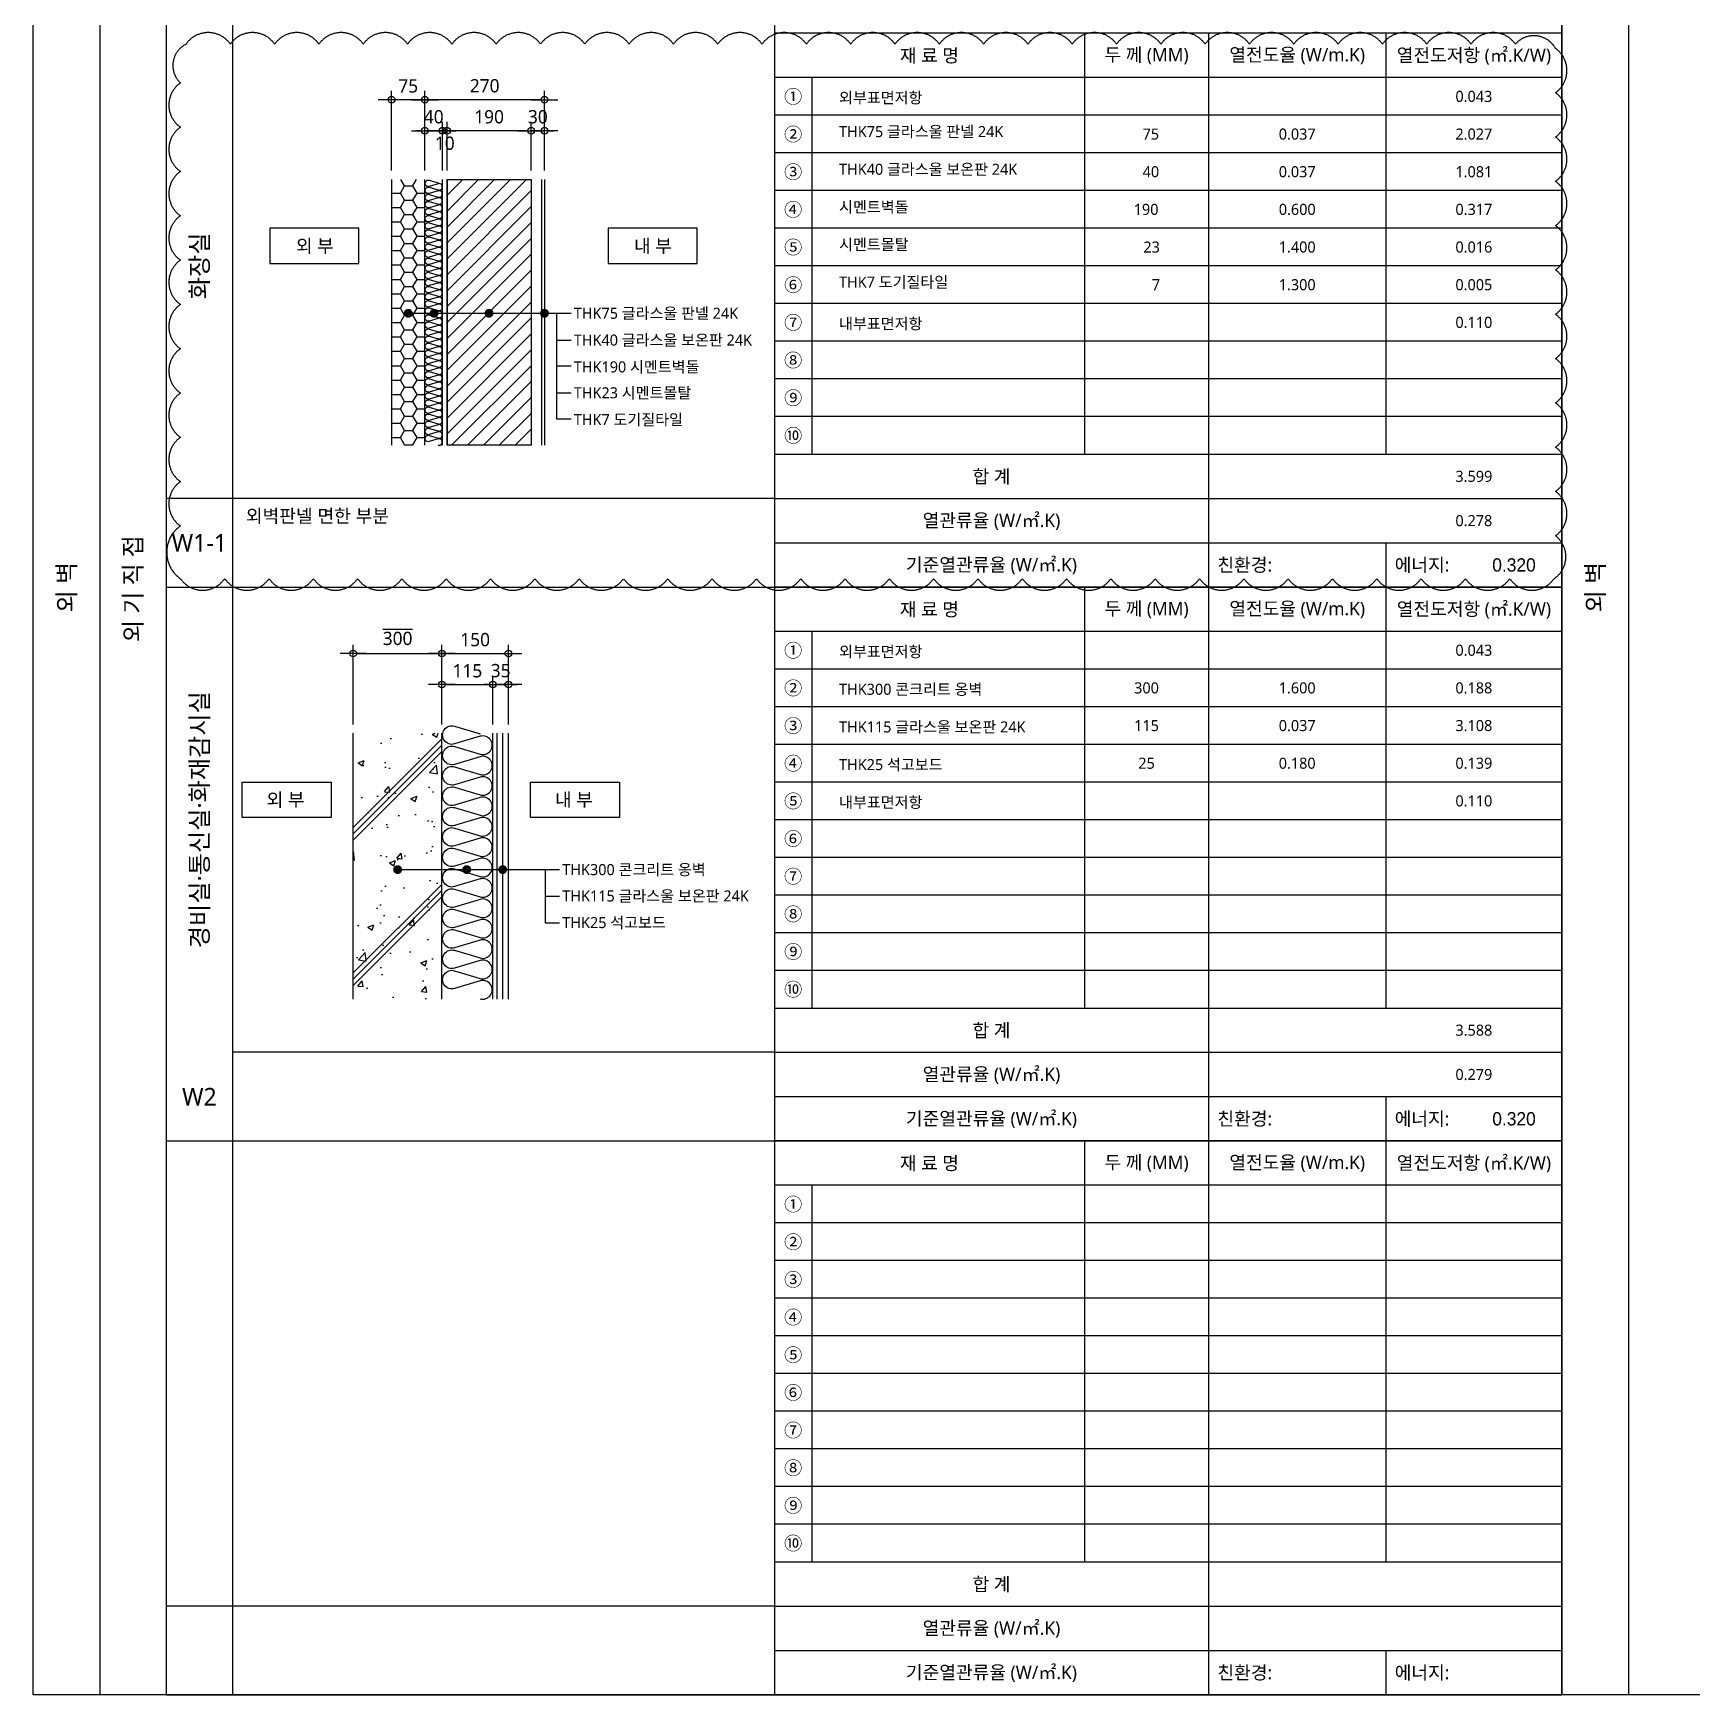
# Model space of a CAD drawing. Header units: millimetres. Extents: x 17329847 to 17386789, y -19727600 to -19720590.
# Drawn here: x 17329847 to 17333590, y -19726969 to -19723219 of the extents above; entities that cross this region are included whole.
import ezdxf
from ezdxf.enums import TextEntityAlignment as Align

# ---------------------------------------------------------------- set-up
doc = ezdxf.new("R2010")
doc.units = ezdxf.units.MM
doc.header["$LTSCALE"] = 100
doc.header["$MEASUREMENT"] = 0
doc.header["$PDMODE"] = 1
doc.header["$PDSIZE"] = -10
doc.linetypes.add('ACAD_ISO03W100', pattern=[30, 12, -18])
doc.layers.get('0').update_dxf_attribs({"linetype": 'CONTINUOUS'})
doc.layers.get('DEFPOINTS').update_dxf_attribs({"color": 171, "linetype": 'CONTINUOUS'})
for name, color, linetype in [('AA-MKXM', 7, 'CONTINUOUS'), ('AA-XXXX-TEXT', 3, 'CONTINUOUS'), ('CON', 2, 'CONTINUOUS'), ('DIM', 7, 'CONTINUOUS'), ('FIN', 6, 'CONTINUOUS'), ('FIN(패널-T50 글라스울)', 6, 'CONTINUOUS'), ('HAT', 253, 'CONTINUOUS'), ('INS', 8, 'CONTINUOUS'), ('LEADER', 7, 'CONTINUOUS'), ('TEXT', 3, 'CONTINUOUS'), ('TEXT(실명)', 7, 'CONTINUOUS'), ('TEXT1-일반글씨', 3, 'CONTINUOUS'), ('WAL', 3, 'CONTINUOUS'), ('WALL-석고보드', 7, 'CONTINUOUS'), ('도면폼', 7, 'CONTINUOUS')]:
    doc.layers.add(name, color=color, linetype=linetype)
doc.layers.add('VE변경사항적용-20220616', color=10, linetype='CONTINUOUS', plot=False)
doc.styles.add('@나눔바른고딕', font='NanumBarunGothic.ttf')
doc.styles.add('굴림', font='')
doc.styles.add('나눔바른고딕', font='NanumBarunGothic.ttf')
doc.styles.get('굴림').set_extended_font_data('Gulim')
doc.dimstyles.new('10 NDIM', dxfattribs={"dimscale": 10, "dimtxt": 3, "dimasz": 1, "dimexe": 2, "dimexo": 2, "dimgap": 1.5, "dimtad": 1, "dimdec": 0, "dimrnd": 0.25, "dimdsep": 46, "dimtxsty": '나눔바른고딕', "dimblk": 'DOT0', "dimcen": 1, "dimdle": 8, "dimclrd": 7, "dimclre": 7, "dimclrt": 7, "dimadec": 0, "dimazin": 0, "dimtfac": 1, "dimtdec": 0, "dimtix": 1, "dimtmove": 2, "dimatfit": 3, "dimldrblk": 'DOT0', "dimfxl": 1, "dimtolj": 1, "dimtzin": 0, "dimlwd": -1, "dimlwe": -1, "dimarcsym": 0})

# ---------------------------------------------------------------- blocks, each defined once
blk = doc.blocks.new('BOX1')
at = {"layer": '도면폼', "ltscale": 1000}
blk.add_line((1777.5, 1250), (0, 1250), dxfattribs=at)
at = {"layer": '도면폼', "color": 4, "ltscale": 1000}
for p, q in [((700, 1250), (700, 300)), ((980, 1250), (980, 0)), ((1380, 1250), (1380, 300)), ((1777.5, 1150), (0, 1150)), ((85, 1150), (85, 300)), ((0, 300), (1777.5, 300)), ((0, 200), (1777.5, 200)), ((0, 100), (1777.5, 100)), ((1380, 100), (1380, 0))]:
    blk.add_line(p, q, dxfattribs=at)
at = {"layer": '도면폼', "color": 8}
for p, q in [((1777.5, 1065), (0, 1065)), ((1777.5, 980), (0, 980)), ((1777.5, 895), (0, 895)), ((1777.5, 810), (0, 810)), ((1777.5, 725), (0, 725)), ((1777.5, 640), (0, 640)), ((1777.5, 555), (0, 555)), ((1777.5, 470), (0, 470)), ((1777.5, 385), (0, 385))]:
    blk.add_line(p, q, dxfattribs=at)
at = {"layer": 'TEXT1-일반글씨', "style": '나눔바른고딕'}
for s, p in [('재 료 명', (350, 1200)), ('두 께 (MM)', (840, 1200)), ('열전도율 (W/m.K)', (1180, 1200)), ('열전도저항 (㎡.K/W)', (1578.8, 1200)), ('①', (42.5, 1107.5)), ('②', (42.5, 1022.5)), ('③', (42.5, 937.5)), ('④', (42.5, 852.5)), ('⑤', (42.5, 767.5)), ('⑥', (42.5, 682.5)), ('⑦', (42.5, 597.5)), ('⑧', (42.5, 512.5)), ('⑨', (42.5, 427.5)), ('⑩', (42.5, 342.5)), ('합 계', (490, 250)), ('열관류율 (W/㎡.K)', (490, 150)), ('기준열관류율 (W/㎡.K)', (490, 50))]:
    blk.add_text(s, height=30, dxfattribs=at).set_placement(p, align=Align.MIDDLE)
for s, p in [('친환경:', (1000, 50)), ('에너지:', (1400, 50))]:
    blk.add_text(s, height=30, dxfattribs=at).set_placement(p, align=Align.MIDDLE_LEFT)
blk = doc.blocks.new('DOT0')
blk.add_line((-3, 0), (3, 0))
at = {"color": 6}
blk.add_circle((0, 0), 0.75, dxfattribs=at)
blk = doc.blocks.new('*D30')
at = {"layer": 'DEFPOINTS', "color": 0, "transparency": 16777216}
for p in [(17330769.7, -19724619.3), (17330569.7, -19724799.3), (17330769.7, -19724799.3)]:
    blk.add_point(p, dxfattribs=at)
at = {"layer": 'DIM', "color": 7, "transparency": 16777216}
for p, q in [((17330569.7, -19724779.3), (17330569.7, -19724599.3)), ((17330579.7, -19724619.3), (17330759.7, -19724619.3)), ((17330769.7, -19724779.3), (17330769.7, -19724599.3))]:
    blk.add_line(p, q, dxfattribs=at)
at = {"layer": 'DIM', "color": 7, "transparency": 16777216, "xscale": 10, "yscale": 10, "zscale": 10, "rotation": 180}
blk.add_blockref('DOT0', (17330569.7, -19724619.3), dxfattribs=at)
at = {"layer": 'DIM', "color": 7, "transparency": 16777216, "xscale": 10, "yscale": 10, "zscale": 10}
blk.add_blockref('DOT0', (17330769.7, -19724619.3), dxfattribs=at)
at = {"layer": 'DIM', "color": 7, "transparency": 16777216, "insert": (17330669.7, -19724585.3), "char_height": 30, "attachment_point": 5, "style": '나눔바른고딕'}
blk.add_mtext('\\A1;\\O300', dxfattribs=at)
blk = doc.blocks.new('*D31')
at = {"layer": 'DEFPOINTS', "color": 0, "transparency": 16777216}
for p in [(17330884.7, -19724689.3), (17330769.7, -19724799.3), (17330884.7, -19724799.3)]:
    blk.add_point(p, dxfattribs=at)
at = {"layer": 'DIM', "color": 7, "transparency": 16777216}
for p, q in [((17330769.7, -19724779.3), (17330769.7, -19724669.3)), ((17330779.7, -19724689.3), (17330874.7, -19724689.3)), ((17330884.7, -19724779.3), (17330884.7, -19724669.3))]:
    blk.add_line(p, q, dxfattribs=at)
at = {"layer": 'DIM', "color": 7, "transparency": 16777216, "xscale": 10, "yscale": 10, "zscale": 10, "rotation": 180}
blk.add_blockref('DOT0', (17330769.7, -19724689.3), dxfattribs=at)
at = {"layer": 'DIM', "color": 7, "transparency": 16777216, "xscale": 10, "yscale": 10, "zscale": 10}
blk.add_blockref('DOT0', (17330884.7, -19724689.3), dxfattribs=at)
at = {"layer": 'DIM', "color": 7, "transparency": 16777216, "insert": (17330827.2, -19724658.3), "char_height": 30, "attachment_point": 5, "style": '나눔바른고딕'}
blk.add_mtext('\\A1;115', dxfattribs=at)
blk = doc.blocks.new('*D32')
at = {"layer": 'DEFPOINTS', "color": 0, "transparency": 16777216}
for p in [(17330919.7, -19724689.3), (17330884.7, -19724799.3), (17330919.7, -19724799.3)]:
    blk.add_point(p, dxfattribs=at)
at = {"layer": 'DIM', "color": 7, "transparency": 16777216}
for p, q in [((17330874.7, -19724689.3), (17330864.7, -19724689.3)), ((17330884.7, -19724779.3), (17330884.7, -19724669.3)), ((17330884.7, -19724689.3), (17330919.7, -19724689.3)), ((17330919.7, -19724779.3), (17330919.7, -19724669.3)), ((17330929.7, -19724689.3), (17330939.7, -19724689.3))]:
    blk.add_line(p, q, dxfattribs=at)
at = {"layer": 'DIM', "color": 7, "transparency": 16777216, "xscale": 10, "yscale": 10, "zscale": 10}
blk.add_blockref('DOT0', (17330884.7, -19724689.3), dxfattribs=at)
at = {"layer": 'DIM', "color": 7, "transparency": 16777216, "xscale": 10, "yscale": 10, "zscale": 10, "rotation": 180}
blk.add_blockref('DOT0', (17330919.7, -19724689.3), dxfattribs=at)
at = {"layer": 'DIM', "color": 7, "transparency": 16777216, "insert": (17330902.2, -19724658), "char_height": 30, "attachment_point": 5, "style": '나눔바른고딕'}
blk.add_mtext('\\A1;35', dxfattribs=at)
blk = doc.blocks.new('*D33')
at = {"layer": 'DEFPOINTS', "color": 0, "transparency": 16777216}
for p in [(17330919.7, -19724619.3), (17330769.7, -19724799.3), (17330919.7, -19724799.3)]:
    blk.add_point(p, dxfattribs=at)
at = {"layer": 'DIM', "color": 7, "transparency": 16777216}
for p, q in [((17330769.7, -19724779.3), (17330769.7, -19724599.3)), ((17330779.7, -19724619.3), (17330909.7, -19724619.3)), ((17330919.7, -19724779.3), (17330919.7, -19724599.3))]:
    blk.add_line(p, q, dxfattribs=at)
at = {"layer": 'DIM', "color": 7, "transparency": 16777216, "xscale": 10, "yscale": 10, "zscale": 10, "rotation": 180}
blk.add_blockref('DOT0', (17330769.7, -19724619.3), dxfattribs=at)
at = {"layer": 'DIM', "color": 7, "transparency": 16777216, "xscale": 10, "yscale": 10, "zscale": 10}
blk.add_blockref('DOT0', (17330919.7, -19724619.3), dxfattribs=at)
at = {"layer": 'DIM', "color": 7, "transparency": 16777216, "insert": (17330844.7, -19724588), "char_height": 30, "attachment_point": 5, "style": '나눔바른고딕'}
blk.add_mtext('\\A1;150', dxfattribs=at)
blk = doc.blocks.new('*D34')
at = {"layer": 'DEFPOINTS', "color": 0, "transparency": 16777216}
for p in [(17330656.2, -19723369.3), (17330656.2, -19723549.3), (17330731.2, -19723549.3)]:
    blk.add_point(p, dxfattribs=at)
at = {"layer": 'DIM', "color": 7, "transparency": 16777216}
for p, q in [((17330656.2, -19723529.3), (17330656.2, -19723349.3)), ((17330731.2, -19723529.3), (17330731.2, -19723349.3)), ((17330721.2, -19723369.3), (17330666.2, -19723369.3))]:
    blk.add_line(p, q, dxfattribs=at)
at = {"layer": 'DIM', "color": 7, "transparency": 16777216, "xscale": 10, "yscale": 10, "zscale": 10, "rotation": 180}
blk.add_blockref('DOT0', (17330656.2, -19723369.3), dxfattribs=at)
at = {"layer": 'DIM', "color": 7, "transparency": 16777216, "xscale": 10, "yscale": 10, "zscale": 10}
blk.add_blockref('DOT0', (17330731.2, -19723369.3), dxfattribs=at)
at = {"layer": 'DIM', "color": 7, "transparency": 16777216, "insert": (17330693.7, -19723338.3), "char_height": 30, "attachment_point": 5, "style": '나눔바른고딕'}
blk.add_mtext('\\A1;75', dxfattribs=at)
blk = doc.blocks.new('*D37')
at = {"layer": 'DEFPOINTS', "color": 0, "transparency": 16777216}
for p in [(17330731.2, -19723439.3), (17330731.2, -19723549.3), (17330771.2, -19723549.3)]:
    blk.add_point(p, dxfattribs=at)
at = {"layer": 'DIM', "color": 7, "transparency": 16777216}
for p, q in [((17330731.2, -19723529.3), (17330731.2, -19723419.3)), ((17330771.2, -19723529.3), (17330771.2, -19723419.3)), ((17330721.2, -19723439.3), (17330711.2, -19723439.3)), ((17330771.2, -19723439.3), (17330731.2, -19723439.3)), ((17330781.2, -19723439.3), (17330791.2, -19723439.3))]:
    blk.add_line(p, q, dxfattribs=at)
at = {"layer": 'DIM', "color": 7, "transparency": 16777216, "xscale": 10, "yscale": 10, "zscale": 10}
blk.add_blockref('DOT0', (17330731.2, -19723439.3), dxfattribs=at)
at = {"layer": 'DIM', "color": 7, "transparency": 16777216, "xscale": 10, "yscale": 10, "zscale": 10, "rotation": 180}
blk.add_blockref('DOT0', (17330771.2, -19723439.3), dxfattribs=at)
at = {"layer": 'DIM', "color": 7, "transparency": 16777216, "insert": (17330751.2, -19723408), "char_height": 30, "attachment_point": 5, "style": '나눔바른고딕'}
blk.add_mtext('\\A1;40', dxfattribs=at)
blk = doc.blocks.new('*D38')
at = {"layer": 'DEFPOINTS', "color": 0, "transparency": 16777216}
for p in [(17330731.2, -19723369.3), (17330731.2, -19723549.3), (17331001.2, -19723549.3)]:
    blk.add_point(p, dxfattribs=at)
at = {"layer": 'DIM', "color": 7, "transparency": 16777216}
for p, q in [((17330731.2, -19723529.3), (17330731.2, -19723349.3)), ((17331001.2, -19723529.3), (17331001.2, -19723349.3)), ((17330991.2, -19723369.3), (17330741.2, -19723369.3))]:
    blk.add_line(p, q, dxfattribs=at)
at = {"layer": 'DIM', "color": 7, "transparency": 16777216, "xscale": 10, "yscale": 10, "zscale": 10, "rotation": 180}
blk.add_blockref('DOT0', (17330731.2, -19723369.3), dxfattribs=at)
at = {"layer": 'DIM', "color": 7, "transparency": 16777216, "xscale": 10, "yscale": 10, "zscale": 10}
blk.add_blockref('DOT0', (17331001.2, -19723369.3), dxfattribs=at)
at = {"layer": 'DIM', "color": 7, "transparency": 16777216, "insert": (17330866.2, -19723338), "char_height": 30, "attachment_point": 5, "style": '나눔바른고딕'}
blk.add_mtext('\\A1;270', dxfattribs=at)
blk = doc.blocks.new('*D39')
at = {"layer": 'DEFPOINTS', "color": 0, "transparency": 16777216}
for p in [(17330781.2, -19723439.3), (17330781.2, -19723549.3), (17330971.2, -19723549.3)]:
    blk.add_point(p, dxfattribs=at)
at = {"layer": 'DIM', "color": 7, "transparency": 16777216}
for p, q in [((17330781.2, -19723529.3), (17330781.2, -19723419.3)), ((17330971.2, -19723529.3), (17330971.2, -19723419.3)), ((17330961.2, -19723439.3), (17330791.2, -19723439.3))]:
    blk.add_line(p, q, dxfattribs=at)
at = {"layer": 'DIM', "color": 7, "transparency": 16777216, "xscale": 10, "yscale": 10, "zscale": 10, "rotation": 180}
blk.add_blockref('DOT0', (17330781.2, -19723439.3), dxfattribs=at)
at = {"layer": 'DIM', "color": 7, "transparency": 16777216, "xscale": 10, "yscale": 10, "zscale": 10}
blk.add_blockref('DOT0', (17330971.2, -19723439.3), dxfattribs=at)
at = {"layer": 'DIM', "color": 7, "transparency": 16777216, "insert": (17330876.2, -19723408), "char_height": 30, "attachment_point": 5, "style": '나눔바른고딕'}
blk.add_mtext('\\A1;190', dxfattribs=at)
blk = doc.blocks.new('*D35')
at = {"layer": 'DEFPOINTS', "color": 0, "transparency": 16777216}
for p in [(17330971.2, -19723439.3), (17330971.2, -19723549.3), (17331001.2, -19723549.3)]:
    blk.add_point(p, dxfattribs=at)
at = {"layer": 'DIM', "color": 7, "transparency": 16777216}
for p, q in [((17330971.2, -19723529.3), (17330971.2, -19723419.3)), ((17331001.2, -19723529.3), (17331001.2, -19723419.3)), ((17330961.2, -19723439.3), (17330951.2, -19723439.3)), ((17331001.2, -19723439.3), (17330971.2, -19723439.3)), ((17331011.2, -19723439.3), (17331021.2, -19723439.3))]:
    blk.add_line(p, q, dxfattribs=at)
at = {"layer": 'DIM', "color": 7, "transparency": 16777216, "xscale": 10, "yscale": 10, "zscale": 10}
blk.add_blockref('DOT0', (17330971.2, -19723439.3), dxfattribs=at)
at = {"layer": 'DIM', "color": 7, "transparency": 16777216, "xscale": 10, "yscale": 10, "zscale": 10, "rotation": 180}
blk.add_blockref('DOT0', (17331001.2, -19723439.3), dxfattribs=at)
at = {"layer": 'DIM', "color": 7, "transparency": 16777216, "insert": (17330986.2, -19723408), "char_height": 30, "attachment_point": 5, "style": '나눔바른고딕'}
blk.add_mtext('\\A1;30', dxfattribs=at)
blk = doc.blocks.new('*D36')
at = {"layer": 'DEFPOINTS', "color": 0, "transparency": 16777216}
for p in [(17330771.2, -19723439.3), (17330771.2, -19723549.3), (17330781.2, -19723549.3)]:
    blk.add_point(p, dxfattribs=at)
at = {"layer": 'DIM', "color": 7, "transparency": 16777216}
for p, q in [((17330771.2, -19723529.3), (17330771.2, -19723419.3)), ((17330781.2, -19723529.3), (17330781.2, -19723419.3)), ((17330761.2, -19723439.3), (17330751.2, -19723439.3)), ((17330781.2, -19723439.3), (17330771.2, -19723439.3)), ((17330791.2, -19723439.3), (17330801.2, -19723439.3))]:
    blk.add_line(p, q, dxfattribs=at)
at = {"layer": 'DIM', "color": 7, "transparency": 16777216, "xscale": 10, "yscale": 10, "zscale": 10}
blk.add_blockref('DOT0', (17330771.2, -19723439.3), dxfattribs=at)
at = {"layer": 'DIM', "color": 7, "transparency": 16777216, "xscale": 10, "yscale": 10, "zscale": 10, "rotation": 180}
blk.add_blockref('DOT0', (17330781.2, -19723439.3), dxfattribs=at)
at = {"layer": 'DIM', "color": 7, "transparency": 16777216, "insert": (17330776.2, -19723467.7), "char_height": 30, "attachment_point": 5, "style": '나눔바른고딕'}
blk.add_mtext('\\A1;10', dxfattribs=at)

msp = doc.modelspace()

# ---------------------------------------------------------------- hatches: boundary and pattern name
at = {"layer": 'HAT', "ltscale": 1000}
h = msp.add_hatch(dxfattribs=at)
h.set_pattern_fill('HONEY', color=256, scale=150)
h.set_pattern_definition([(0, (17329279.192, -19722167.2), (28.125, 16.23798), [18.75, -37.5]), (120, (17329279.192, -19722167.2), (-28.125, 16.23798), [18.75, -37.5]), (60, (17329279.192, -19722167.2), (6e-15, 32.47595), [-37.5, 18.75])])
h.paths.add_polyline_path([(17330731.2, -19724149.3), (17330656.2, -19724149.3), (17330656.2, -19723549.3), (17330731.2, -19723549.3)])
h = msp.add_hatch(dxfattribs=at)
h.set_pattern_fill('ANSI31', color=256, scale=8)
h.set_pattern_definition([(45, (-11868.697, -299.37), (-17.960512242, 17.960512242), [])])
h.paths.add_polyline_path([(17330971.2, -19724149.3), (17330781.2, -19724149.3), (17330781.2, -19723549.3), (17330971.2, -19723549.3)])
at = {"layer": 'HAT', "linetype": 'Continuous'}
h = msp.add_hatch(dxfattribs=at)
h.set_pattern_fill('AR-CONC', color=256, scale=20, style=0)
h.set_pattern_definition([(50, (17370778.4, -19782614.63), (143.45204, -12.55043), [15, -165]), (355, (17370778.4, -19782614.63), (-27.75027, 150.43843), [12, -132]), (100.4514, (17370790.35, -19782615.67), (115.70188, 137.8879), [12.74804, -140.22842]), (46.1842, (17370778.4, -19782574.63), (213.4482, -33.1038), [22.5, -247.5]), (96.6356, (17370796.19, -19782577.38), (186.93254, 194.8236), [19.12206, -210.3426]), (351.1842, (17370778.4, -19782574.63), (186.9324, 194.8237), [18, -198]), (21, (17370798.4, -19782584.63), (119.38141, -80.52378), [15, -165]), (326, (17370798.4, -19782584.63), (48.66307, 145.03), [12, -132]), (71.4514, (17370808.35, -19782591.34), (168.04453, 64.5061), [12.74804, -140.22842]), (37.5, (17370778.4, -19782614.626), (2.43197, 66.57877), [0, -130.4, 0, -134, 0, -132.5]), (7.5, (17370778.4, -19782614.626), (52.61391, 78.88234), [0, -76.4, 0, -127.4, 0, -50.5]), (327.5, (17370733.8, -19782614.626), (106.764487, -4.510974), [0, -50, 0, -156, 0, -207]), (317.5, (17370713.8, -19782614.63), (116.63723, 20.021), [0, -65, 0, -103.6, 0, -147])])
h.paths.add_polyline_path([(17330569.7, -19725399.3), (17330769.7, -19725399.3), (17330769.7, -19724799.3), (17330569.7, -19724799.3)])

# ---------------------------------------------------------------- linework, layer by layer
at = {"layer": 'AA-MKXM', "color": 7}
for points in [[(17330381.6, -19723739.3), (17330582.5, -19723739.3), (17330582.5, -19723659.3), (17330381.6, -19723659.3)], [(17331144.8, -19723739.3), (17331345.7, -19723739.3), (17331345.7, -19723659.3), (17331144.8, -19723659.3)], [(17330519.7, -19724989.3), (17330318.8, -19724989.3), (17330318.8, -19724909.3), (17330519.7, -19724909.3)], [(17331170.6, -19724989.3), (17330969.7, -19724989.3), (17330969.7, -19724909.3), (17331170.6, -19724909.3)]]:
    msp.add_lwpolyline(points, close=True, dxfattribs=at)
at = {"layer": 'CON', "ltscale": 0.1}
for p, q in [((17330569.7, -19725399.3), (17330569.7, -19724799.3)), ((17330769.7, -19725399.3), (17330769.7, -19724799.3))]:
    msp.add_line(p, q, dxfattribs=at)
at = {"layer": 'DEFPOINTS', "ltscale": 1000}
msp.add_lwpolyline([(17330971.2, -19724149.3), (17330781.2, -19724149.3), (17330781.2, -19723549.3), (17330971.2, -19723549.3)], close=True, dxfattribs=at)
at = {"layer": 'FIN'}
for points in [[(17330994.2, -19723549.3), (17330994.2, -19724149.3)], [(17331001.2, -19723549.3), (17331001.2, -19724149.3)]]:
    msp.add_lwpolyline(points, dxfattribs=at)
at = {"layer": 'FIN(패널-T50 글라스울)'}
for p, q in [((17330656.2, -19723549.3), (17330656.2, -19724149.3)), ((17330731.2, -19724149.3), (17330731.2, -19723549.3))]:
    msp.add_line(p, q, dxfattribs=at)
at = {"layer": 'HAT', "linetype": 'Continuous'}
for p, q in [((17330569.7, -19725011.9), (17330769.7, -19724811.9)), ((17330569.7, -19725026.1), (17330769.7, -19724826.1)), ((17330569.7, -19725040.2), (17330769.7, -19724840.2)), ((17330569.7, -19725340.2), (17330769.7, -19725140.2)), ((17330569.7, -19725354.4), (17330769.7, -19725154.4)), ((17330569.7, -19725368.5), (17330769.7, -19725168.5))]:
    msp.add_line(p, q, dxfattribs=at)
at = {"layer": 'INS'}
msp.add_line((17330884.7, -19725399.3), (17330884.7, -19724799.3), dxfattribs=at)
for points in [[(17330731.2, -19724149.3), (17330731.2, -19723549.3)], [(17330771.2, -19724149.3), (17330771.2, -19723549.3)]]:
    msp.add_lwpolyline(points, dxfattribs=at)
for points in [[(17330761.2, -19723573, 1.344031), (17330761.2, -19723559), (17330741.2, -19723565, -1.344031), (17330741.2, -19723551), (17330761.2, -19723557)], [(17330761.2, -19723589, 1.344031), (17330761.2, -19723575), (17330741.2, -19723581, -1.344031), (17330741.2, -19723567), (17330761.2, -19723573)], [(17330761.2, -19723605, 1.344031), (17330761.2, -19723591), (17330741.2, -19723597, -1.344031), (17330741.2, -19723583), (17330761.2, -19723589)], [(17330761.2, -19723621, 1.344031), (17330761.2, -19723607), (17330741.2, -19723613, -1.344031), (17330741.2, -19723599), (17330761.2, -19723605)], [(17330761.2, -19723637, 1.344031), (17330761.2, -19723623), (17330741.2, -19723629, -1.344031), (17330741.2, -19723615), (17330761.2, -19723621)], [(17330761.2, -19723653, 1.344031), (17330761.2, -19723639), (17330741.2, -19723645, -1.344031), (17330741.2, -19723631), (17330761.2, -19723637)], [(17330761.2, -19723669, 1.344031), (17330761.2, -19723655), (17330741.2, -19723661, -1.344031), (17330741.2, -19723647), (17330761.2, -19723653)], [(17330761.2, -19723685, 1.344031), (17330761.2, -19723671), (17330741.2, -19723677, -1.344031), (17330741.2, -19723663), (17330761.2, -19723669)], [(17330761.2, -19723701, 1.344031), (17330761.2, -19723687), (17330741.2, -19723693, -1.344031), (17330741.2, -19723679), (17330761.2, -19723685)], [(17330761.2, -19723717, 1.344031), (17330761.2, -19723703), (17330741.2, -19723709, -1.344031), (17330741.2, -19723695), (17330761.2, -19723701)], [(17330761.2, -19723733, 1.344031), (17330761.2, -19723719), (17330741.2, -19723725, -1.344031), (17330741.2, -19723711), (17330761.2, -19723717)], [(17330761.2, -19723749, 1.344031), (17330761.2, -19723735), (17330741.2, -19723741, -1.344031), (17330741.2, -19723727), (17330761.2, -19723733)], [(17330761.2, -19723765, 1.344031), (17330761.2, -19723751), (17330741.2, -19723757, -1.344031), (17330741.2, -19723743), (17330761.2, -19723749)], [(17330761.2, -19723781, 1.344031), (17330761.2, -19723767), (17330741.2, -19723773, -1.344031), (17330741.2, -19723759), (17330761.2, -19723765)], [(17330761.2, -19723797, 1.344031), (17330761.2, -19723783), (17330741.2, -19723789, -1.344031), (17330741.2, -19723775), (17330761.2, -19723781)], [(17330761.2, -19723813, 1.344031), (17330761.2, -19723799), (17330741.2, -19723805, -1.344031), (17330741.2, -19723791), (17330761.2, -19723797)], [(17330761.2, -19723829, 1.344031), (17330761.2, -19723815), (17330741.2, -19723821, -1.344031), (17330741.2, -19723807), (17330761.2, -19723813)], [(17330761.2, -19723845, 1.344031), (17330761.2, -19723831), (17330741.2, -19723837, -1.344031), (17330741.2, -19723823), (17330761.2, -19723829)], [(17330761.2, -19723861, 1.344031), (17330761.2, -19723847), (17330741.2, -19723853, -1.344031), (17330741.2, -19723839), (17330761.2, -19723845)], [(17330761.2, -19723877, 1.344031), (17330761.2, -19723863), (17330741.2, -19723869, -1.344031), (17330741.2, -19723855), (17330761.2, -19723861)], [(17330761.2, -19723893, 1.344031), (17330761.2, -19723879), (17330741.2, -19723885, -1.344031), (17330741.2, -19723871), (17330761.2, -19723877)], [(17330761.2, -19723909, 1.344031), (17330761.2, -19723895), (17330741.2, -19723901, -1.344031), (17330741.2, -19723887), (17330761.2, -19723893)], [(17330761.2, -19723925, 1.344031), (17330761.2, -19723911), (17330741.2, -19723917, -1.344031), (17330741.2, -19723903), (17330761.2, -19723909)], [(17330761.2, -19723941, 1.344031), (17330761.2, -19723927), (17330741.2, -19723933, -1.344031), (17330741.2, -19723919), (17330761.2, -19723925)], [(17330761.2, -19723957, 1.344031), (17330761.2, -19723943), (17330741.2, -19723949, -1.344031), (17330741.2, -19723935), (17330761.2, -19723941)], [(17330761.2, -19723973, 1.344031), (17330761.2, -19723959), (17330741.2, -19723965, -1.344031), (17330741.2, -19723951), (17330761.2, -19723957)], [(17330761.2, -19723989, 1.344031), (17330761.2, -19723975), (17330741.2, -19723981, -1.344031), (17330741.2, -19723967), (17330761.2, -19723973)], [(17330761.2, -19724005, 1.344031), (17330761.2, -19723991), (17330741.2, -19723997, -1.344031), (17330741.2, -19723983), (17330761.2, -19723989)], [(17330761.2, -19724021, 1.344031), (17330761.2, -19724007), (17330741.2, -19724013, -1.344031), (17330741.2, -19723999), (17330761.2, -19724005)], [(17330761.2, -19724037, 1.344031), (17330761.2, -19724023), (17330741.2, -19724029, -1.344031), (17330741.2, -19724015), (17330761.2, -19724021)], [(17330761.2, -19724053, 1.344031), (17330761.2, -19724039), (17330741.2, -19724045, -1.344031), (17330741.2, -19724031), (17330761.2, -19724037)], [(17330761.2, -19724069, 1.344031), (17330761.2, -19724055), (17330741.2, -19724061, -1.344031), (17330741.2, -19724047), (17330761.2, -19724053)], [(17330761.2, -19724085, 1.344031), (17330761.2, -19724071), (17330741.2, -19724077, -1.344031), (17330741.2, -19724063), (17330761.2, -19724069)], [(17330761.2, -19724101, 1.344031), (17330761.2, -19724087), (17330741.2, -19724093, -1.344031), (17330741.2, -19724079), (17330761.2, -19724085)], [(17330761.2, -19724117, 1.344031), (17330761.2, -19724103), (17330741.2, -19724109, -1.344031), (17330741.2, -19724095), (17330761.2, -19724101)], [(17330761.2, -19724133, 1.344031), (17330761.2, -19724119), (17330741.2, -19724125, -1.344031), (17330741.2, -19724111), (17330761.2, -19724117)], [(17330761.2, -19724149, 1.344031), (17330761.2, -19724135), (17330741.2, -19724141, -1.344031), (17330741.2, -19724127), (17330761.2, -19724133)], [(17330855.9, -19724846.4, 1.344031), (17330855.9, -19724806.1), (17330798.4, -19724823.4, -1.344031), (17330798.4, -19724783.1), (17330855.9, -19724800.4)], [(17330855.9, -19724892.4, 1.344031), (17330855.9, -19724852.1), (17330798.4, -19724869.4, -1.344031), (17330798.4, -19724829.1), (17330855.9, -19724846.4)], [(17330855.9, -19724938.4, 1.344031), (17330855.9, -19724898.1), (17330798.4, -19724915.4, -1.344031), (17330798.4, -19724875.1), (17330855.9, -19724892.4)], [(17330855.9, -19724984.4, 1.344031), (17330855.9, -19724944.1), (17330798.4, -19724961.4, -1.344031), (17330798.4, -19724921.1), (17330855.9, -19724938.4)], [(17330855.9, -19725030.4, 1.344031), (17330855.9, -19724990.1), (17330798.4, -19725007.4, -1.344031), (17330798.4, -19724967.1), (17330855.9, -19724984.4)], [(17330855.9, -19725076.4, 1.344031), (17330855.9, -19725036.1), (17330798.4, -19725053.4, -1.344031), (17330798.4, -19725013.1), (17330855.9, -19725030.4)], [(17330855.9, -19725122.4, 1.344031), (17330855.9, -19725082.1), (17330798.4, -19725099.4, -1.344031), (17330798.4, -19725059.1), (17330855.9, -19725076.4)], [(17330855.9, -19725168.4, 1.344031), (17330855.9, -19725128.1), (17330798.4, -19725145.4, -1.344031), (17330798.4, -19725105.1), (17330855.9, -19725122.4)], [(17330855.9, -19725214.4, 1.344031), (17330855.9, -19725174.1), (17330798.4, -19725191.4, -1.344031), (17330798.4, -19725151.1), (17330855.9, -19725168.4)], [(17330855.9, -19725260.4, 1.344031), (17330855.9, -19725220.1), (17330798.4, -19725237.4, -1.344031), (17330798.4, -19725197.1), (17330855.9, -19725214.4)], [(17330855.9, -19725306.4, 1.344031), (17330855.9, -19725266.1), (17330798.4, -19725283.4, -1.344031), (17330798.4, -19725243.1), (17330855.9, -19725260.4)], [(17330855.9, -19725352.4, 1.344031), (17330855.9, -19725312.1), (17330798.4, -19725329.4, -1.344031), (17330798.4, -19725289.1), (17330855.9, -19725306.4)], [(17330855.9, -19725398.4, 1.344031), (17330855.9, -19725358.1), (17330798.4, -19725375.4, -1.344031), (17330798.4, -19725335.1), (17330855.9, -19725352.4)]]:
    msp.add_lwpolyline(points, format="xyb", dxfattribs=at)
at = {"layer": 'LEADER'}
for p, q in [((17330693.7, -19723851.3), (17331061.2, -19723851.3)), ((17331028.6, -19723851.3), (17331028.6, -19724089.3)), ((17331028.6, -19723911.8), (17331061.2, -19723911.8)), ((17331028.6, -19723970.3), (17331061.2, -19723970.3)), ((17331028.6, -19724030.8), (17331061.2, -19724030.8)), ((17331028.6, -19724089.3), (17331061.2, -19724089.3)), ((17330669.7, -19725106.9), (17331035.3, -19725106.9)), ((17331002.7, -19725106.9), (17331002.7, -19725226.9)), ((17331002.7, -19725166.9), (17331035.3, -19725166.9)), ((17331002.7, -19725226.9), (17331035.3, -19725226.9))]:
    msp.add_line(p, q, dxfattribs=at)
at = {"layer": 'TEXT(실명)', "const_width": 10}
for points in [[(17330698.7, -19723851.3, -1), (17330688.7, -19723851.3, -1)], [(17330757, -19723851.3, -1), (17330747, -19723851.3, -1)], [(17330881.2, -19723851.3, -1), (17330871.2, -19723851.3, -1)], [(17331006.2, -19723851.3, -1), (17330996.2, -19723851.3, -1)], [(17330664.7, -19725106.9, 1), (17330674.7, -19725106.9, 1)], [(17330820.7, -19725106.9, 1), (17330830.7, -19725106.9, 1)], [(17330901.8, -19725106.9, 1), (17330911.8, -19725106.9, 1)]]:
    msp.add_lwpolyline(points, format="xyb", close=True, dxfattribs=at)
at = {"layer": 'VE변경사항적용-20220616', "linetype": 'ACAD_ISO03W100'}
msp.add_lwpolyline([(17330179.5, -19724450.3, 0.520567), (17330279.5, -19724450.3, 0.520567), (17330379.5, -19724450.3, 0.520567), (17330479.5, -19724450.3, 0.520567), (17330579.5, -19724450.3, 0.520567), (17330679.5, -19724450.3, 0.520567), (17330779.5, -19724450.3, 0.520567), (17330879.5, -19724450.3, 0.520567), (17330979.5, -19724450.3, 0.520567), (17331079.5, -19724450.3, 0.520567), (17331179.5, -19724450.3, 0.520567), (17331279.5, -19724450.3, 0.520567), (17331379.5, -19724450.3, 0.520567), (17331479.5, -19724450.3, 0.520567), (17331579.5, -19724450.3, 0.520567), (17331679.5, -19724450.3, 0.520567), (17331779.5, -19724450.3, 0.520567), (17331879.5, -19724450.3, 0.520567), (17331979.5, -19724450.3, 0.520567), (17332079.5, -19724450.3, 0.520567), (17332179.5, -19724450.3, 0.520567), (17332279.5, -19724450.3, 0.520567), (17332379.5, -19724450.3, 0.520567), (17332479.5, -19724450.3, 0.520567), (17332579.5, -19724450.3, 0.520567), (17332679.5, -19724450.3, 0.520567), (17332779.5, -19724450.3, 0.520567), (17332879.5, -19724450.3, 0.520567), (17332979.5, -19724450.3, 0.520567), (17333079.5, -19724450.3, 0.520567), (17333179.5, -19724450.3, 0.520567), (17333279.5, -19724450.3, 0.520567), (17333282.7, -19724353.5, 0.520567), (17333282.7, -19724253.5, 0.520567), (17333282.7, -19724153.5, 0.520567), (17333282.7, -19724053.5, 0.520567), (17333282.7, -19723953.5, 0.520567), (17333282.7, -19723853.5, 0.520567), (17333282.7, -19723753.5, 0.520567), (17333282.7, -19723653.5, 0.520567), (17333282.7, -19723553.5, 0.520567), (17333282.7, -19723453.5, 0.520567), (17333282.7, -19723353.5, 0.520567), (17333282.7, -19723253.5, 0.520567), (17333192.2, -19723243.9, 0.520567), (17333092.2, -19723243.9, 0.520567), (17332992.2, -19723243.9, 0.520567), (17332892.2, -19723243.9, 0.520567), (17332792.2, -19723243.9, 0.520567), (17332692.2, -19723243.9, 0.520567), (17332592.2, -19723243.9, 0.520567), (17332492.2, -19723243.9, 0.520567), (17332392.2, -19723243.9, 0.520567), (17332292.2, -19723243.9, 0.520567), (17332192.2, -19723243.9, 0.520567), (17332092.2, -19723243.9, 0.520567), (17331992.2, -19723243.9, 0.520567), (17331892.2, -19723243.9, 0.520567), (17331792.2, -19723243.9, 0.520567), (17331692.2, -19723243.9, 0.520567), (17331592.2, -19723243.9, 0.520567), (17331492.2, -19723243.9, 0.520567), (17331392.2, -19723243.9, 0.520567), (17331292.2, -19723243.9, 0.520567), (17331192.2, -19723243.9, 0.520567), (17331092.2, -19723243.9, 0.520567), (17330992.2, -19723243.9, 0.520567), (17330892.2, -19723243.9, 0.520567), (17330792.2, -19723243.9, 0.520567), (17330692.2, -19723243.9, 0.520567), (17330592.2, -19723243.9, 0.520567), (17330492.2, -19723243.9, 0.520567), (17330392.2, -19723243.9, 0.520567), (17330292.2, -19723243.9, 0.520567), (17330192.2, -19723243.9, 0.520567), (17330179.5, -19723331.3, 0.520567), (17330179.5, -19723431.3, 0.520567), (17330179.5, -19723531.3, 0.520567), (17330179.5, -19723631.3, 0.520567), (17330179.5, -19723731.3, 0.520567), (17330179.5, -19723831.3, 0.520567), (17330179.5, -19723931.3, 0.520567), (17330179.5, -19724031.3, 0.520567), (17330179.5, -19724131.3, 0.520567), (17330179.5, -19724231.3, 0.520567), (17330179.5, -19724331.3, 0.520567)], format="xyb", close=True, dxfattribs=at)
at = {"layer": 'WAL', "ltscale": 0.1}
for points in [[(17330781.2, -19723549.3), (17330781.2, -19724149.3)], [(17330971.2, -19723549.3), (17330971.2, -19724149.3)]]:
    msp.add_lwpolyline(points, dxfattribs=at)
at = {"layer": 'WALL-석고보드'}
for p, q in [((17330894.7, -19725399.3), (17330894.7, -19724799.3)), ((17330907.2, -19725399.3), (17330907.2, -19724799.3)), ((17330919.7, -19725399.3), (17330919.7, -19724799.3))]:
    msp.add_line(p, q, dxfattribs=at)
at = {"layer": '도면폼'}
for p, q in [((17330297.4, -19721819.3), (17330297.4, -19726969.3)), ((17331519.9, -19721819.3), (17331519.9, -19726969.3)), ((17333447.4, -19721969.3), (17333447.4, -19726969.3)), ((17330147.4, -19726969.3), (17333297.4, -19726969.3))]:
    msp.add_line(p, q, dxfattribs=at)
at = {"layer": '도면폼', "ltscale": 1000}
for p, q in [((17329997.4, -19721969.3), (17329997.4, -19726969.3)), ((17330147.4, -19721969.3), (17330147.4, -19726969.3)), ((17330147.4, -19724469.3), (17333297.4, -19724469.3)), ((17331519.9, -19725519.3), (17330297.4, -19725519.3)), ((17330147.4, -19725719.3), (17333297.4, -19725719.3))]:
    msp.add_line(p, q, dxfattribs=at)
at = {"layer": '도면폼', "color": 4, "ltscale": 1000}
for p, q in [((17331519.9, -19724269.3), (17330147.4, -19724269.3)), ((17331519.9, -19726769.3), (17330147.4, -19726769.3))]:
    msp.add_line(p, q, dxfattribs=at)
at = {"layer": '도면폼'}
for points in [[(17329847.4, -19721819.3), (17333297.4, -19721819.3), (17333297.4, -19726969.3), (17329847.4, -19726969.3)], [(17333297.4, -19721819.3), (17336747.4, -19721819.3), (17336747.4, -19726969.3), (17333297.4, -19726969.3)]]:
    msp.add_lwpolyline(points, close=True, dxfattribs=at)

# ---------------------------------------------------------------- block references
at = {"layer": 'TEXT', "color": 3}
for p in [(17331519.9, -19724469.3), (17331519.9, -19725719.3), (17331519.9, -19726969.3)]:
    msp.add_blockref('BOX1', p, dxfattribs=at)

# ---------------------------------------------------------------- texts
at = {"layer": 'AA-XXXX-TEXT', "style": '@나눔바른고딕'}
for s, p in [('화장실', (17330222.4, -19723744.3)), ('외 기 직 접', (17330072.4, -19724472.7)), ('외 벽', (17329922.4, -19724469.3)), ('외 벽', (17333372.4, -19724469.3)), ('경비실·통신실·화재감시실', (17330222.4, -19724994.3))]:
    msp.add_text(s, height=40, rotation=90, dxfattribs=at).set_placement(p, align=Align.MIDDLE_CENTER)
at = {"layer": 'AA-XXXX-TEXT', "style": '나눔바른고딕'}
for s, p in [('W1-1', (17330222.4, -19724369.3)), ('W2', (17330222.4, -19725619.3))]:
    msp.add_text(s, height=40, dxfattribs=at).set_placement(p, align=Align.MIDDLE)
at = {"layer": 'DEFPOINTS', "style": '굴림'}
msp.add_text('외벽판넬 면한 부분', height=30, dxfattribs=at).set_placement((17330327.3, -19724308.7), align=Align.MIDDLE_LEFT)
at = {"layer": 'TEXT', "style": '나눔바른고딕'}
for s, p in [('외부표면저항', (17331666, -19723364.9)), ('THK75 글라스울 판넬 24K', (17331666, -19723441.3)), ('THK40 글라스울 보온판 24K', (17331666, -19723526.3)), ('시멘트벽돌', (17331666, -19723611.3)), ('시멘트몰탈', (17331666, -19723696)), ('THK7 도기질타일', (17331666, -19723781)), ('THK75 글라스울 판넬 24K', (17331067.4, -19723851.3)), ('내부표면저항', (17331666, -19723874.9)), ('THK40 글라스울 보온판 24K', (17331067.4, -19723911.8)), ('THK190 시멘트벽돌', (17331067.4, -19723972.3)), ('THK23 시멘트몰탈', (17331067.4, -19724030.8)), ('THK7 도기질타일', (17331067.4, -19724091.3)), ('외부표면저항', (17331666, -19724614.9)), ('THK300 콘크리트 옹벽', (17331666, -19724699.9)), ('THK115 글라스울 보온판 24K', (17331666, -19724784.9)), ('THK25 석고보드', (17331666, -19724869.9)), ('내부표면저항', (17331666, -19724954.9)), ('THK300 콘크리트 옹벽', (17331041.5, -19725106.9)), ('THK115 글라스울 보온판 24K', (17331041.5, -19725166.4)), ('THK25 석고보드', (17331041.5, -19725226.4))]:
    msp.add_text(s, height=25, dxfattribs=at).set_placement(p, align=Align.MIDDLE_LEFT)
for s, height, p in [('0.043', 25, (17333098.6, -19723361.8)), ('75', 25, (17332369.6, -19723446.8)), ('0.037', 25, (17332699.9, -19723446.8)), ('2.027', 25, (17333098.6, -19723446.8)), ('40', 25, (17332369.8, -19723531.8)), ('0.037', 25, (17332699.9, -19723531.8)), ('1.081', 25, (17333098.6, -19723531.8)), ('190', 25, (17332358.9, -19723616.8)), ('0.600', 25, (17332700, -19723616.8)), ('0.317', 25, (17333098.6, -19723616.8)), ('외 부', 30, (17330482.8, -19723699.3)), ('내 부', 30, (17331246, -19723699.3)), ('23', 25, (17332371.4, -19723701.8)), ('1.400', 25, (17332699.9, -19723701.8)), ('0.016', 25, (17333098.6, -19723701.8)), ('7', 25, (17332381.2, -19723786.8)), ('0.110', 25, (17333098.6, -19723871.8)), ('0.278', 25, (17333098.6, -19724319.3)), ('0.043', 25, (17333098.6, -19724611.8)), ('300', 25, (17332359.9, -19724696.8)), ('1.600', 25, (17332699.9, -19724696.8)), ('0.188', 25, (17333098.6, -19724696.8)), ('115', 25, (17332359.9, -19724781.8)), ('0.037', 25, (17332699.9, -19724781.8)), ('3.108', 25, (17333098.6, -19724781.8)), ('25', 25, (17332359.9, -19724866.8)), ('0.180', 25, (17332699.9, -19724866.8)), ('0.139', 25, (17333098.6, -19724866.8)), ('외 부', 30, (17330416.7, -19724949.3)), ('내 부', 30, (17331067.6, -19724949.3)), ('0.110', 25, (17333098.6, -19724951.8)), ('3.588', 25, (17333098.6, -19725469.3)), ('0.279', 25, (17333098.6, -19725569.3))]:
    msp.add_text(s, height=height, dxfattribs=at).set_placement(p, align=Align.MIDDLE_CENTER)
at = {"layer": 'TEXT', "color": 1, "style": '나눔바른고딕'}
for s, p in [('1.300', (17332699.9, -19723786.8)), ('0.005', (17333098.6, -19723786.8)), ('3.599', (17333098.6, -19724219.3))]:
    msp.add_text(s, height=25, dxfattribs=at).set_placement(p, align=Align.MIDDLE_CENTER)
at = {"layer": 'TEXT', "color": 2, "style": '굴림'}
for p in [(17333238.3, -19724419.3), (17333238.3, -19725669.3)]:
    msp.add_text('0.320', height=30, dxfattribs=at).set_placement(p, align=Align.MIDDLE_RIGHT)

# ---------------------------------------------------------------- dimensions: what is measured, and where the dimension line sits
at = {"layer": 'DIM'}
for base, p1, p2, picture, middle in [((17330656.2, -19723369.3), (17330731.2, -19723549.3), (17330656.2, -19723549.3), '*D34', (17330693.7, -19723338.3)), ((17330731.2, -19723369.3), (17331001.2, -19723549.3), (17330731.2, -19723549.3), '*D38', (17330866.2, -19723338)), ((17330731.2, -19723439.3), (17330771.2, -19723549.3), (17330731.2, -19723549.3), '*D37', (17330751.2, -19723408)), ((17330781.2, -19723439.3), (17330971.2, -19723549.3), (17330781.2, -19723549.3), '*D39', (17330876.2, -19723408)), ((17330971.2, -19723439.3), (17331001.2, -19723549.3), (17330971.2, -19723549.3), '*D35', (17330986.2, -19723408))]:
    dim = msp.add_linear_dim(base=base, p1=p1, p2=p2, dimstyle='10 NDIM', dxfattribs=at)
    dim.commit()
    dim.dimension.update_dxf_attribs({"geometry": picture, "text_midpoint": middle})
dim = msp.add_linear_dim(base=(17330771.2, -19723439.3), p1=(17330781.2, -19723549.3), p2=(17330771.2, -19723549.3), dimstyle='10 NDIM', dxfattribs=at)
dim.commit()
dim.dimension.update_dxf_attribs({"geometry": '*D36', "text_midpoint": (17330776.2, -19723467.7), "dimtype": 160})
dim = msp.add_linear_dim(base=(17330769.7, -19724619.3), p1=(17330569.7, -19724799.3), p2=(17330769.7, -19724799.3), angle=180, text='%%O300', dimstyle='10 NDIM', dxfattribs=at)
dim.commit()
dim.dimension.update_dxf_attribs({"geometry": '*D30', "text_midpoint": (17330669.7, -19724585.3)})
for base, p1, p2, picture, middle in [((17330919.7, -19724619.3), (17330769.7, -19724799.3), (17330919.7, -19724799.3), '*D33', (17330844.7, -19724588)), ((17330884.7, -19724689.3), (17330769.7, -19724799.3), (17330884.7, -19724799.3), '*D31', (17330827.2, -19724658.3)), ((17330919.7, -19724689.3), (17330884.7, -19724799.3), (17330919.7, -19724799.3), '*D32', (17330902.2, -19724658))]:
    dim = msp.add_linear_dim(base=base, p1=p1, p2=p2, angle=180, dimstyle='10 NDIM', dxfattribs=at)
    dim.commit()
    dim.dimension.update_dxf_attribs({"geometry": picture, "text_midpoint": middle})

doc.saveas('drawing.dxf')
